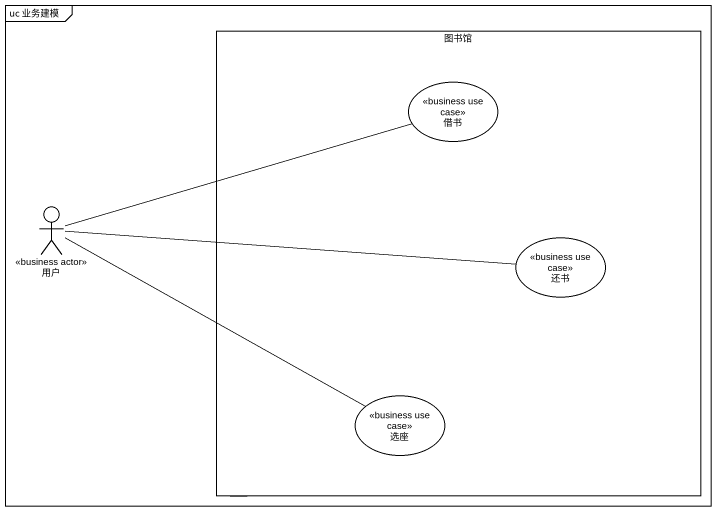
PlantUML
@startuml
mainframe uc 业务建模
rectangle 图书馆 {
  usecase 借书 <<business use case>>
  usecase 还书 <<business use case>>
  usecase 选座 <<business use case>>
}
actor 用户 <<business actor>>
图书馆 -- 图书馆
用户 -right- 借书
用户 -right- 还书
用户 -right- 选座
@enduml
